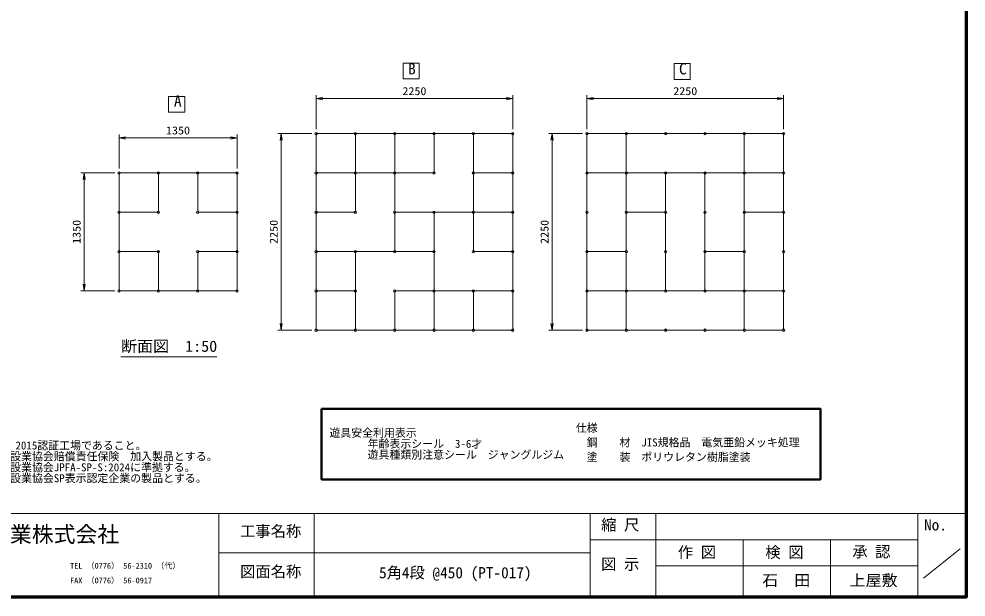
# Model space of a CAD drawing. Units: millimetres at full size, sheet at 1:30, with parts at other scales. Extents: x 450 to 12150, y 450 to 8460.
# Drawn here: x 5645 to 12150, y 450 to 4419 of the extents above; entities that cross this region are included whole.
import ezdxf
from ezdxf.enums import TextEntityAlignment as Align

# ---------------------------------------------------------------- set-up
doc = ezdxf.new("R2010")
doc.units = ezdxf.units.MM
doc.header["$LTSCALE"] = 30
doc.layers.add('D-BGD-TXT', color=7, linetype='Continuous')
doc.layers.add('D-TTL-TXT\u3000文字列', color=7, linetype='Continuous')
for name, color, linetype, lineweight in [('D-STR', 1, 'Continuous', 13), ('D-STR-TXT', 7, 'Continuous', 13), ('D-STR-TXT\u3000文字列', 7, 'Continuous', 13), ('D-TTL', 7, 'Continuous', 70), ('D-TTL-FRAM', 7, 'Continuous', 13), ('D-TTL-FRAM\u3000タイトル枠、凡例図枠', 2, 'Continuous', 50), ('D-TTL-TXT', 7, 'Continuous', 13)]:
    doc.layers.add(name, color=color, linetype=linetype, lineweight=lineweight)
doc.styles.add('ＭＳ ゴシック', font='')
doc.styles.get('ＭＳ ゴシック').set_extended_font_data('MS Gothic')

# ---------------------------------------------------------------- blocks, each defined once
blk = doc.blocks.new('open_arrow')
at = {"color": 0, "linetype": 'Continuous', "lineweight": -2}
blk.add_lwpolyline([(7.5, 1.25), (0, 0), (7.5, -1.25)], dxfattribs=at)

msp = doc.modelspace()

# ---------------------------------------------------------------- linework, layer by layer
at = {"layer": 'D-STR'}
for p, q in [((7956.56, 3632.35), (7956.56, 3092.35)), ((8226.56, 3362.35), (8226.56, 3632.35)), ((8496.56, 3362.35), (8496.56, 3632.35)), ((8766.56, 3632.35), (8766.56, 2822.35)), ((9816.68, 3632.35), (9816.68, 2282.35)), ((10626.68, 3632.35), (10626.68, 2282.35)), ((6602.99, 3362.35), (6602.99, 3092.35)), ((6872.99, 3362.35), (6872.99, 3092.35)), ((7686.56, 3362.35), (8496.56, 3362.35)), ((8226.56, 3362.35), (8226.56, 2822.35)), ((8758.4, 3362.35), (9036.56, 3362.35)), ((9546.68, 3362.35), (10896.68, 3362.35)), ((10086.68, 3362.35), (10086.68, 2552.35)), ((10356.68, 3362.35), (10356.68, 3092.35)), ((6332.99, 3092.35), (6602.99, 3092.35)), ((6872.99, 3092.35), (7142.99, 3092.35)), ((7956.56, 3092.35), (7686.56, 3092.35)), ((8226.56, 3092.35), (8766.56, 3092.35)), ((8496.56, 3092.35), (8496.56, 2552.35)), ((9036.56, 3092.35), (8766.56, 3092.35)), ((9816.68, 3092.35), (10086.68, 3092.35)), ((10356.68, 3092.35), (10356.68, 2552.35)), ((10896.68, 3092.35), (10626.68, 3092.35)), ((6332.99, 2822.35), (6602.99, 2822.35)), ((6602.99, 2822.35), (6602.99, 2552.35)), ((6872.99, 2822.35), (6872.99, 2552.35)), ((6872.99, 2822.35), (7142.99, 2822.35)), ((7956.56, 2822.35), (7686.56, 2822.35)), ((7956.56, 2822.35), (7956.56, 2282.35)), ((7956.56, 2822.35), (8496.56, 2822.35)), ((9036.56, 2822.35), (8766.56, 2822.35)), ((9816.68, 2822.35), (9546.68, 2822.35)), ((10356.68, 2822.35), (10626.68, 2822.35)), ((7686.56, 2552.35), (7956.56, 2552.35)), ((8226.56, 2552.35), (9036.56, 2552.35)), ((8226.56, 2282.35), (8226.56, 2552.35)), ((8496.56, 2282.35), (8496.56, 2552.35)), ((8766.56, 2552.35), (8766.56, 2282.35)), ((9546.68, 2552.35), (10896.68, 2552.35))]:
    msp.add_line(p, q, dxfattribs=at)
for points in [[(7686.56, 2282.35), (7686.56, 3632.35), (9036.56, 3632.35), (9036.56, 2282.35)], [(9546.68, 2282.35), (9546.68, 3632.35), (10896.68, 3632.35), (10896.68, 2282.35)], [(6332.99, 2552.35), (6332.99, 3362.35), (7142.99, 3362.35), (7142.99, 2552.35)]]:
    msp.add_lwpolyline(points, close=True, dxfattribs=at)
for centre in [(7686.56, 3632.35), (7956.56, 3632.35), (8226.56, 3632.35), (8496.56, 3632.35), (8766.56, 3632.35), (9036.56, 3632.35), (9546.68, 3632.35), (9816.68, 3632.35), (10086.68, 3632.35), (10356.68, 3632.35), (10626.68, 3632.35), (10896.68, 3632.35), (6332.99, 3362.35), (6602.99, 3362.35), (6872.99, 3362.35), (7142.99, 3362.35), (7686.56, 3362.35), (7956.56, 3362.35), (8226.56, 3362.35), (8496.56, 3362.35), (8766.56, 3362.35), (9036.56, 3362.35), (9546.68, 3362.35), (9816.68, 3362.35), (10086.68, 3362.35), (10356.68, 3362.35), (10626.68, 3362.35), (10896.68, 3362.35), (6332.99, 3092.35), (6602.99, 3092.35), (6872.99, 3092.35), (7142.99, 3092.35), (7686.56, 3092.35), (7956.56, 3092.35), (8226.56, 3092.35), (8496.56, 3092.35), (8766.56, 3092.35), (9036.56, 3092.35), (9546.68, 3092.35), (9816.68, 3092.35), (10086.68, 3092.35), (10356.68, 3092.35), (10626.68, 3092.35), (10896.68, 3092.35), (6332.99, 2822.35), (6602.99, 2822.35), (6872.99, 2822.35), (7142.99, 2822.35), (7686.56, 2822.35), (7956.56, 2822.35), (8226.56, 2822.35), (8496.56, 2822.35), (8766.56, 2822.35), (9036.56, 2822.35), (9546.68, 2822.35), (9816.68, 2822.35), (10086.68, 2822.35), (10356.68, 2822.35), (10626.68, 2822.35), (10896.68, 2822.35), (6332.99, 2552.35), (6602.99, 2552.35), (6872.99, 2552.35), (7142.99, 2552.35), (7686.56, 2552.35), (7956.56, 2552.35), (8226.56, 2552.35), (8496.56, 2552.35), (8766.56, 2552.35), (9036.56, 2552.35), (9546.68, 2552.35), (9816.68, 2552.35), (10086.68, 2552.35), (10356.68, 2552.35), (10626.68, 2552.35), (10896.68, 2552.35), (7686.56, 2282.35), (7956.56, 2282.35), (8226.56, 2282.35), (8496.56, 2282.35), (8766.56, 2282.35), (9036.56, 2282.35), (9546.68, 2282.35), (9816.68, 2282.35), (10086.68, 2282.35), (10356.68, 2282.35), (10626.68, 2282.35), (10896.68, 2282.35)]:
    msp.add_circle(centre, 8.16, dxfattribs=at)
at = {"layer": 'D-STR-TXT'}
for p, q in [((7686.56, 3662.35), (7686.56, 3894.85)), ((7686.56, 3872.35), (9036.56, 3872.35)), ((9036.56, 3662.35), (9036.56, 3894.85)), ((9546.68, 3662.35), (9546.68, 3894.85)), ((9546.68, 3872.35), (10896.68, 3872.35)), ((10896.68, 3662.35), (10896.68, 3894.85)), ((6332.99, 3392.35), (6332.99, 3624.85)), ((6332.99, 3602.35), (7142.99, 3602.35)), ((7142.99, 3392.35), (7142.99, 3624.85)), ((7656.56, 3632.35), (7424.06, 3632.35)), ((7446.56, 2282.35), (7446.56, 3632.35)), ((9516.68, 3632.35), (9284.18, 3632.35)), ((9306.68, 2282.35), (9306.68, 3632.35)), ((6302.99, 3362.35), (6070.49, 3362.35)), ((6092.99, 2552.35), (6092.99, 3362.35)), ((6302.99, 2552.35), (6070.49, 2552.35)), ((7656.56, 2282.35), (7424.06, 2282.35)), ((9516.68, 2282.35), (9284.18, 2282.35)), ((6345.97, 2100.12), (7005.37, 2100.12))]:
    msp.add_line(p, q, dxfattribs=at)
for points in [[(8284.25, 4115.14), (8284.25, 4007.44), (8394.61, 4007.44), (8394.61, 4115.14)], [(10145.74, 4112.31), (10145.74, 4004.61), (10256.1, 4004.61), (10256.1, 4112.31)], [(6673.49, 3886.61), (6673.49, 3778.92), (6783.85, 3778.92), (6783.85, 3886.61)]]:
    msp.add_lwpolyline(points, close=True, dxfattribs=at)
at = {"layer": 'D-TTL'}
msp.add_lwpolyline([(450, 450), (450, 8460), (12150, 8460), (12150, 450)], close=True, dxfattribs=at)
at = {"layer": 'D-TTL-FRAM'}
for p, q in [((450, 1023.66), (12150, 1023.66)), ((9568.84, 1023.66), (9568.84, 450)), ((10018.84, 1023.66), (10018.84, 450)), ((11818.84, 1023.66), (11818.84, 450)), ((10018.84, 843.66), (9568.84, 843.66)), ((10018.84, 843.66), (11818.84, 843.66)), ((10618.84, 450), (10618.84, 843.66)), ((11218.84, 843.66), (11218.84, 450)), ((11857.99, 580.41), (12109.99, 782.01)), ((9568.84, 753.66), (7018.84, 753.66)), ((11818.84, 663.66), (10018.84, 663.66))]:
    msp.add_line(p, q, dxfattribs=at)
at = {"layer": 'D-TTL-FRAM\u3000タイトル枠、凡例図枠'}
msp.add_lwpolyline([(7723.9, 1742.52), (11150.18, 1742.52), (11150.18, 1257.35), (7723.9, 1257.35)], close=True, dxfattribs=at)
at = {"layer": 'D-TTL-TXT'}
for p, q in [((7018.84, 1023.66), (7018.84, 450)), ((7673.94, 450), (7673.94, 1023.66))]:
    msp.add_line(p, q, dxfattribs=at)

# ---------------------------------------------------------------- block references
at = {"layer": 'D-STR-TXT', "xscale": 6, "yscale": 6}
for p in [(7686.56, 3872.35), (9546.68, 3872.35), (6332.99, 3602.35)]:
    msp.add_blockref('open_arrow', p, dxfattribs=at)
for p, rotation in [((9036.56, 3872.35), 180), ((10896.68, 3872.35), 180), ((7142.99, 3602.35), 180), ((7446.56, 3632.35), 270), ((9306.68, 3632.35), 270), ((6092.99, 3362.35), 270), ((6092.99, 2552.35), 90), ((7446.56, 2282.35), 90), ((9306.68, 2282.35), 90)]:
    msp.add_blockref('open_arrow', p, dxfattribs=dict(at, rotation=rotation))

# ---------------------------------------------------------------- texts
at = {"layer": 'D-BGD-TXT', "style": 'ＭＳ ゴシック', "width": 1.05}
for s, p in [('石\u3000田', (10749.44, 503.18)), ('上屋敷', (11349.44, 503.18))]:
    msp.add_text(s, height=76.98, dxfattribs=at).set_placement(p, align=Align.BOTTOM_LEFT)
at = {"layer": 'D-STR-TXT', "style": 'ＭＳ ゴシック'}
for s, p in [('B', (8318.4, 4015.46)), ('C', (10178.52, 4015.46)), ('A', (6709.99, 3794.74))]:
    msp.add_text(s, height=76.98, dxfattribs=at).set_placement(p, align=Align.BOTTOM_LEFT)
at = {"layer": 'D-STR-TXT', "style": 'ＭＳ ゴシック', "width": 1.1}
for s, p in [('2250', (8361.56, 3879.85)), ('2250', (10221.68, 3879.85)), ('1350', (6737.99, 3609.85))]:
    msp.add_text(s, height=54.99, dxfattribs=at).set_placement(p, align=Align.BOTTOM_CENTER)
for s, p in [('1350', (6085.49, 2957.35)), ('2250', (7439.06, 2957.35)), ('2250', (9299.18, 2957.35))]:
    msp.add_text(s, height=54.99, rotation=90, dxfattribs=at).set_placement(p, align=Align.BOTTOM_CENTER)
at = {"layer": 'D-STR-TXT', "style": 'ＭＳ ゴシック', "width": 1.05}
msp.add_text('断面図\u30001:50', height=76.98, dxfattribs=at).set_placement((6345.97, 2110.62), align=Align.BOTTOM_LEFT)
at = {"layer": 'D-STR-TXT\u3000文字列', "style": 'ＭＳ ゴシック'}
for s, p in [('仕様', (9469.79, 1639.03)), ('\u3000鋼\u3000\u3000材\u3000JIS規格品\u3000電気亜鉛メッキ処理', (9469.79, 1539.03)), ('\u3000塗\u3000\u3000装\u3000ポリウレタン樹脂塗装', (9469.79, 1439.03))]:
    msp.add_text(s, height=54.99, dxfattribs=at).set_placement(p, align=Align.TOP_LEFT)
for s, p in [('遊具安全利用表示', (7777.49, 1533.36)), ('※本製品製作工場は、ISO9001：2015認証工場であること。', (4534.66, 1446.68)), (' \u3000\u3000\u3000年齢表示シール\u30003-6才', (7777.49, 1458.36)), ('※本製品は（一社）日本公園施設業協会賠償責任保険\u3000加入製品とする。\u3000', (4534.66, 1371.68)), ('\u3000\u3000\u3000 遊具種類別注意シール\u3000ジャングルジム', (7777.49, 1383.36)), ('※本製品は（一社）日本公園施設業協会JPFA-SP-S:2024に準拠する。', (4534.66, 1296.68)), ('※本製品は（一社）日本公園施設業協会SP表示認定企業の製品とする。', (4534.66, 1221.68))]:
    msp.add_text(s, height=54.99, dxfattribs=at).set_placement(p, align=Align.BOTTOM_LEFT)
at = {"layer": 'D-TTL-TXT', "style": 'ＭＳ ゴシック'}
for s, height, p in [('縮 尺', 76.98, (9643.7, 883.97)), ('No.', 76.98, (11861.45, 883.97)), ('上屋敷工業株式会社', 110, (4983.4, 793.23)), ('工事名称', 76.98, (7164.24, 840.91)), ('作 図', 76.98, (10170.93, 695.67)), ('検 図', 76.98, (10771.35, 695.67)), ('承 認', 76.98, (11368.7, 700.17)), ('図 示', 76.98, (9643.7, 614.62)), ('TEL （0776） 56-2310 （代）', 39.59, (5996.4, 632.97)), ('図面名称', 76.98, (7164.24, 563.1)), ('FAX （0776） 56-0917', 39.59, (5996.4, 532.22))]:
    msp.add_text(s, height=height, dxfattribs=at).set_placement(p, align=Align.BOTTOM_LEFT)
at = {"layer": 'D-TTL-TXT\u3000文字列', "style": 'ＭＳ ゴシック'}
msp.add_text('5角4段 @450 (PT-017)', height=76.98, dxfattribs=at).set_placement((8118.36, 555.73), align=Align.BOTTOM_LEFT)

doc.saveas('drawing.dxf')
